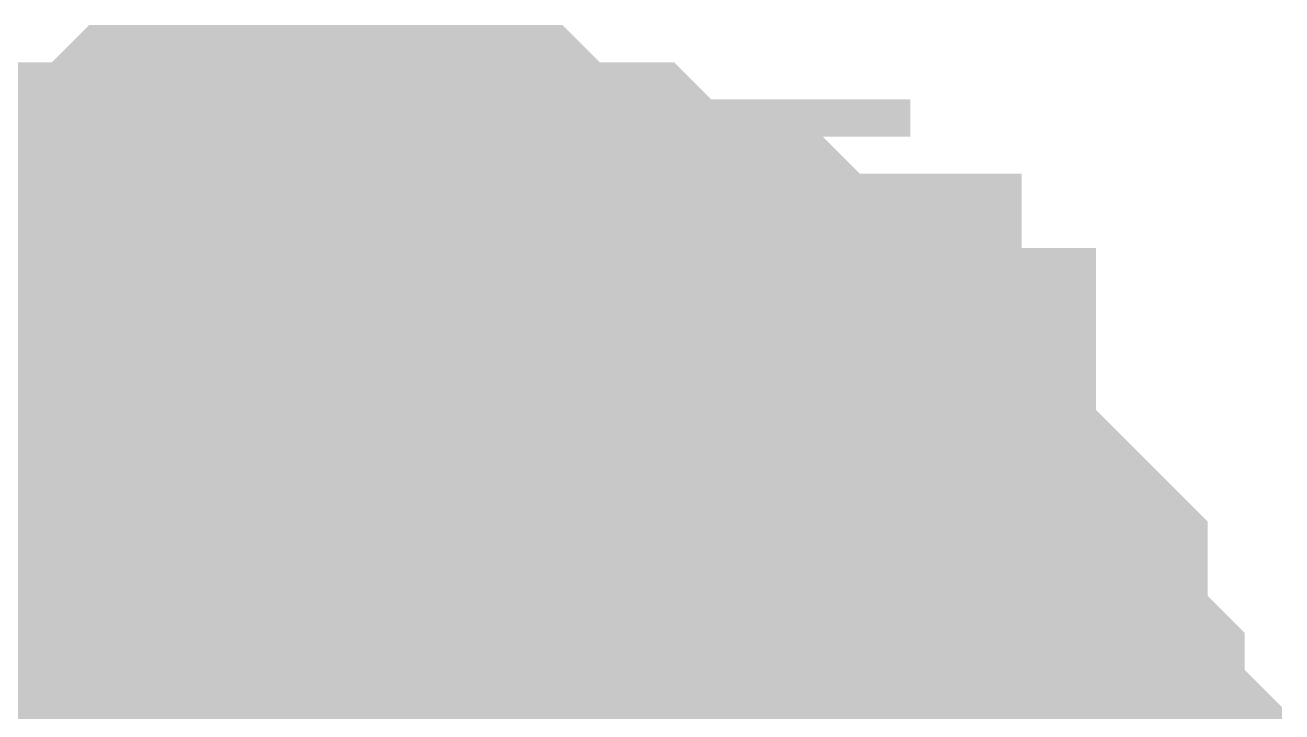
# Model space of a CAD drawing. Header units: inches. Extents: x 0 to 841, y 0 to 594.
# Drawn here: x 434.791 to 435.675, y 237.664 to 238.147 of the extents above; entities that cross this region are included whole.
import ezdxf

# ---------------------------------------------------------------- set-up
doc = ezdxf.new("R2010")
doc.units = ezdxf.units.IN
doc.layers.add('Sheet', color=255, linetype='Continuous')

msp = doc.modelspace()

# ---------------------------------------------------------------- linework, layer by layer
at = {"layer": 'Sheet'}
for points in [[(434.63687, 237.8404, 0.29972, 0.29972, 0), (434.663, 237.8404, 0.29972, 0.29972, 0), (434.663, 237.86653, 0.29972, 0.29972, 0), (434.68913, 237.89266, 0.29972, 0.29972, 0), (434.71526, 237.89266, 0.29972, 0.29972, 0), (434.74139, 237.91879, 0.29972, 0.29972, 0), (434.74139, 237.91879, 0.29972, 0.29972, 0), (434.76752, 237.94492, 0.29972, 0.29972, 0), (434.79365, 237.94492, 0.29972, 0.29972, 0), (434.81979, 237.94492, 0.29972, 0.29972, 0), (434.84592, 237.97105, 0.29972, 0.29972, 0), (434.87205, 237.97105, 0.29972, 0.29972, 0), (434.87205, 237.97105, 0.29972, 0.29972, 0), (434.89818, 237.99718, 0.29972, 0.29972, 0), (434.92431, 237.99718, 0.29972, 0.29972, 0), (434.95044, 237.99718, 0.29972, 0.29972, 0), (434.97657, 237.99718, 0.29972, 0.29972, 0), (435.0027, 237.99718, 0.29972, 0.29972, 0)], [(434.63687, 237.8404, 0.29972, 0.29972, 0), (434.663, 237.8404, 0.29972, 0.29972, 0), (434.663, 237.86653, 0.29972, 0.29972, 0), (434.68913, 237.89266, 0.29972, 0.29972, 0), (434.71526, 237.89266, 0.29972, 0.29972, 0), (434.74139, 237.91879, 0.29972, 0.29972, 0), (434.74139, 237.91879, 0.29972, 0.29972, 0), (434.76752, 237.94492, 0.29972, 0.29972, 0), (434.79365, 237.94492, 0.29972, 0.29972, 0), (434.81979, 237.94492, 0.29972, 0.29972, 0), (434.84592, 237.97105, 0.29972, 0.29972, 0), (434.87205, 237.97105, 0.29972, 0.29972, 0), (434.87205, 237.97105, 0.29972, 0.29972, 0), (434.89818, 237.99718, 0.29972, 0.29972, 0), (434.92431, 237.99718, 0.29972, 0.29972, 0), (434.95044, 237.99718, 0.29972, 0.29972, 0), (434.97657, 237.99718, 0.29972, 0.29972, 0), (435.0027, 237.99718, 0.29972, 0.29972, 0)], [(434.63687, 237.8404, 0.29972, 0.29972, 0), (434.663, 237.8404, 0.29972, 0.29972, 0), (434.663, 237.86653, 0.29972, 0.29972, 0), (434.68913, 237.89266, 0.29972, 0.29972, 0), (434.71526, 237.89266, 0.29972, 0.29972, 0), (434.74139, 237.91879, 0.29972, 0.29972, 0), (434.74139, 237.91879, 0.29972, 0.29972, 0), (434.76752, 237.94492, 0.29972, 0.29972, 0), (434.79365, 237.94492, 0.29972, 0.29972, 0), (434.81979, 237.94492, 0.29972, 0.29972, 0), (434.84592, 237.97105, 0.29972, 0.29972, 0), (434.87205, 237.97105, 0.29972, 0.29972, 0), (434.87205, 237.97105, 0.29972, 0.29972, 0), (434.89818, 237.99718, 0.29972, 0.29972, 0), (434.92431, 237.99718, 0.29972, 0.29972, 0), (434.95044, 237.99718, 0.29972, 0.29972, 0), (434.97657, 237.99718, 0.29972, 0.29972, 0), (435.0027, 237.99718, 0.29972, 0.29972, 0)], [(434.63687, 237.8404, 0.29972, 0.29972, 0), (434.663, 237.8404, 0.29972, 0.29972, 0), (434.663, 237.86653, 0.29972, 0.29972, 0), (434.68913, 237.89266, 0.29972, 0.29972, 0), (434.71526, 237.89266, 0.29972, 0.29972, 0), (434.74139, 237.91879, 0.29972, 0.29972, 0), (434.74139, 237.91879, 0.29972, 0.29972, 0), (434.76752, 237.94492, 0.29972, 0.29972, 0), (434.79365, 237.94492, 0.29972, 0.29972, 0), (434.81979, 237.94492, 0.29972, 0.29972, 0), (434.84592, 237.97105, 0.29972, 0.29972, 0), (434.87205, 237.97105, 0.29972, 0.29972, 0), (434.87205, 237.97105, 0.29972, 0.29972, 0), (434.89818, 237.99718, 0.29972, 0.29972, 0), (434.92431, 237.99718, 0.29972, 0.29972, 0), (434.95044, 237.99718, 0.29972, 0.29972, 0), (434.97657, 237.99718, 0.29972, 0.29972, 0), (435.0027, 237.99718, 0.29972, 0.29972, 0)], [(434.63687, 237.8404, 0.29972, 0.29972, 0), (434.663, 237.8404, 0.29972, 0.29972, 0), (434.663, 237.86653, 0.29972, 0.29972, 0), (434.68913, 237.89266, 0.29972, 0.29972, 0), (434.71526, 237.89266, 0.29972, 0.29972, 0), (434.74139, 237.91879, 0.29972, 0.29972, 0), (434.74139, 237.91879, 0.29972, 0.29972, 0), (434.76752, 237.94492, 0.29972, 0.29972, 0), (434.79365, 237.94492, 0.29972, 0.29972, 0), (434.81979, 237.94492, 0.29972, 0.29972, 0), (434.84592, 237.97105, 0.29972, 0.29972, 0), (434.87205, 237.97105, 0.29972, 0.29972, 0), (434.87205, 237.97105, 0.29972, 0.29972, 0), (434.89818, 237.99718, 0.29972, 0.29972, 0), (434.92431, 237.99718, 0.29972, 0.29972, 0), (434.95044, 237.99718, 0.29972, 0.29972, 0), (434.97657, 237.99718, 0.29972, 0.29972, 0), (435.0027, 237.99718, 0.29972, 0.29972, 0)], [(435.0027, 237.99718, 0.29972, 0.29972, 0), (435.0027, 237.99718, 0.29972, 0.29972, 0)], [(435.0027, 237.99718, 0.29972, 0.29972, 0), (435.02883, 237.99718, 0.29972, 0.29972, 0), (435.05496, 237.99718, 0.29972, 0.29972, 0), (435.0811, 237.99718, 0.29972, 0.29972, 0), (435.10723, 237.99718, 0.29972, 0.29972, 0), (435.13336, 237.97105, 0.29972, 0.29972, 0), (435.15949, 237.97105, 0.29972, 0.29972, 0), (435.18562, 237.97105, 0.29972, 0.29972, 0), (435.21175, 237.94492, 0.29972, 0.29972, 0), (435.23788, 237.94492, 0.29972, 0.29972, 0), (435.26401, 237.94492, 0.29972, 0.29972, 0), (435.26401, 237.91879, 0.29972, 0.29972, 0), (435.29014, 237.91879, 0.29972, 0.29972, 0), (435.31627, 237.89266, 0.29972, 0.29972, 0), (435.34241, 237.89266, 0.29972, 0.29972, 0), (435.34241, 237.86653, 0.29972, 0.29972, 0), (435.36854, 237.8404, 0.29972, 0.29972, 0), (435.39467, 237.8404, 0.29972, 0.29972, 0), (435.39467, 237.81427, 0.29972, 0.29972, 0), (435.4208, 237.78814, 0.29972, 0.29972, 0), (435.44693, 237.76201, 0.29972, 0.29972, 0), (435.44693, 237.76201, 0.29972, 0.29972, 0), (435.47306, 237.73588, 0.29972, 0.29972, 0), (435.47306, 237.70975, 0.29972, 0.29972, 0), (435.47306, 237.68362, 0.29972, 0.29972, 0), (435.49919, 237.65749, 0.29972, 0.29972, 0), (435.49919, 237.63136, 0.29972, 0.29972, 0), (435.49919, 237.63136, 0.29972, 0.29972, 0), (435.52532, 237.60523, 0.29972, 0.29972, 0), (435.52532, 237.5791, 0.29972, 0.29972, 0), (435.52532, 237.55297, 0.29972, 0.29972, 0), (435.52532, 237.52683, 0.29972, 0.29972, 0), (435.52532, 237.5007, 0.29972, 0.29972, 0)], [(435.0027, 237.99718, 0.29972, 0.29972, 0), (435.0027, 237.99718, 0.29972, 0.29972, 0)], [(435.0027, 237.99718, 0.29972, 0.29972, 0), (435.02883, 237.99718, 0.29972, 0.29972, 0), (435.05496, 237.99718, 0.29972, 0.29972, 0), (435.0811, 237.99718, 0.29972, 0.29972, 0), (435.10723, 237.99718, 0.29972, 0.29972, 0), (435.13336, 237.97105, 0.29972, 0.29972, 0), (435.15949, 237.97105, 0.29972, 0.29972, 0), (435.18562, 237.97105, 0.29972, 0.29972, 0), (435.21175, 237.94492, 0.29972, 0.29972, 0), (435.23788, 237.94492, 0.29972, 0.29972, 0), (435.26401, 237.94492, 0.29972, 0.29972, 0), (435.26401, 237.91879, 0.29972, 0.29972, 0), (435.29014, 237.91879, 0.29972, 0.29972, 0), (435.31627, 237.89266, 0.29972, 0.29972, 0), (435.34241, 237.89266, 0.29972, 0.29972, 0), (435.34241, 237.86653, 0.29972, 0.29972, 0), (435.36854, 237.8404, 0.29972, 0.29972, 0), (435.39467, 237.8404, 0.29972, 0.29972, 0), (435.39467, 237.81427, 0.29972, 0.29972, 0), (435.4208, 237.78814, 0.29972, 0.29972, 0), (435.44693, 237.76201, 0.29972, 0.29972, 0), (435.44693, 237.76201, 0.29972, 0.29972, 0), (435.47306, 237.73588, 0.29972, 0.29972, 0), (435.47306, 237.70975, 0.29972, 0.29972, 0), (435.47306, 237.68362, 0.29972, 0.29972, 0), (435.49919, 237.65749, 0.29972, 0.29972, 0), (435.49919, 237.63136, 0.29972, 0.29972, 0), (435.49919, 237.63136, 0.29972, 0.29972, 0), (435.52532, 237.60523, 0.29972, 0.29972, 0), (435.52532, 237.5791, 0.29972, 0.29972, 0), (435.52532, 237.55297, 0.29972, 0.29972, 0), (435.52532, 237.52683, 0.29972, 0.29972, 0), (435.52532, 237.5007, 0.29972, 0.29972, 0)], [(435.0027, 237.99718, 0.29972, 0.29972, 0), (435.0027, 237.99718, 0.29972, 0.29972, 0)], [(435.0027, 237.99718, 0.29972, 0.29972, 0), (435.02883, 237.99718, 0.29972, 0.29972, 0), (435.05496, 237.99718, 0.29972, 0.29972, 0), (435.0811, 237.99718, 0.29972, 0.29972, 0), (435.10723, 237.99718, 0.29972, 0.29972, 0), (435.13336, 237.97105, 0.29972, 0.29972, 0), (435.15949, 237.97105, 0.29972, 0.29972, 0), (435.18562, 237.97105, 0.29972, 0.29972, 0), (435.21175, 237.94492, 0.29972, 0.29972, 0), (435.23788, 237.94492, 0.29972, 0.29972, 0), (435.26401, 237.94492, 0.29972, 0.29972, 0), (435.26401, 237.91879, 0.29972, 0.29972, 0), (435.29014, 237.91879, 0.29972, 0.29972, 0), (435.31627, 237.89266, 0.29972, 0.29972, 0), (435.34241, 237.89266, 0.29972, 0.29972, 0), (435.34241, 237.86653, 0.29972, 0.29972, 0), (435.36854, 237.8404, 0.29972, 0.29972, 0), (435.39467, 237.8404, 0.29972, 0.29972, 0), (435.39467, 237.81427, 0.29972, 0.29972, 0), (435.4208, 237.78814, 0.29972, 0.29972, 0), (435.44693, 237.76201, 0.29972, 0.29972, 0), (435.44693, 237.76201, 0.29972, 0.29972, 0), (435.47306, 237.73588, 0.29972, 0.29972, 0), (435.47306, 237.70975, 0.29972, 0.29972, 0), (435.47306, 237.68362, 0.29972, 0.29972, 0), (435.49919, 237.65749, 0.29972, 0.29972, 0), (435.49919, 237.63136, 0.29972, 0.29972, 0), (435.49919, 237.63136, 0.29972, 0.29972, 0), (435.52532, 237.60523, 0.29972, 0.29972, 0), (435.52532, 237.5791, 0.29972, 0.29972, 0), (435.52532, 237.55297, 0.29972, 0.29972, 0), (435.52532, 237.52683, 0.29972, 0.29972, 0), (435.52532, 237.5007, 0.29972, 0.29972, 0)], [(435.0027, 237.99718, 0.29972, 0.29972, 0), (435.0027, 237.99718, 0.29972, 0.29972, 0)], [(435.0027, 237.99718, 0.29972, 0.29972, 0), (435.02883, 237.99718, 0.29972, 0.29972, 0), (435.05496, 237.99718, 0.29972, 0.29972, 0), (435.0811, 237.99718, 0.29972, 0.29972, 0), (435.10723, 237.99718, 0.29972, 0.29972, 0), (435.13336, 237.97105, 0.29972, 0.29972, 0), (435.15949, 237.97105, 0.29972, 0.29972, 0), (435.18562, 237.97105, 0.29972, 0.29972, 0), (435.21175, 237.94492, 0.29972, 0.29972, 0), (435.23788, 237.94492, 0.29972, 0.29972, 0), (435.26401, 237.94492, 0.29972, 0.29972, 0), (435.26401, 237.91879, 0.29972, 0.29972, 0), (435.29014, 237.91879, 0.29972, 0.29972, 0), (435.31627, 237.89266, 0.29972, 0.29972, 0), (435.34241, 237.89266, 0.29972, 0.29972, 0), (435.34241, 237.86653, 0.29972, 0.29972, 0), (435.36854, 237.8404, 0.29972, 0.29972, 0), (435.39467, 237.8404, 0.29972, 0.29972, 0), (435.39467, 237.81427, 0.29972, 0.29972, 0), (435.4208, 237.78814, 0.29972, 0.29972, 0), (435.44693, 237.76201, 0.29972, 0.29972, 0), (435.44693, 237.76201, 0.29972, 0.29972, 0), (435.47306, 237.73588, 0.29972, 0.29972, 0), (435.47306, 237.70975, 0.29972, 0.29972, 0), (435.47306, 237.68362, 0.29972, 0.29972, 0), (435.49919, 237.65749, 0.29972, 0.29972, 0), (435.49919, 237.63136, 0.29972, 0.29972, 0), (435.49919, 237.63136, 0.29972, 0.29972, 0), (435.52532, 237.60523, 0.29972, 0.29972, 0), (435.52532, 237.5791, 0.29972, 0.29972, 0), (435.52532, 237.55297, 0.29972, 0.29972, 0), (435.52532, 237.52683, 0.29972, 0.29972, 0), (435.52532, 237.5007, 0.29972, 0.29972, 0)], [(435.0027, 237.99718, 0.29972, 0.29972, 0), (435.0027, 237.99718, 0.29972, 0.29972, 0)], [(435.0027, 237.99718, 0.29972, 0.29972, 0), (435.02883, 237.99718, 0.29972, 0.29972, 0), (435.05496, 237.99718, 0.29972, 0.29972, 0), (435.0811, 237.99718, 0.29972, 0.29972, 0), (435.10723, 237.99718, 0.29972, 0.29972, 0), (435.13336, 237.97105, 0.29972, 0.29972, 0), (435.15949, 237.97105, 0.29972, 0.29972, 0), (435.18562, 237.97105, 0.29972, 0.29972, 0), (435.21175, 237.94492, 0.29972, 0.29972, 0), (435.23788, 237.94492, 0.29972, 0.29972, 0), (435.26401, 237.94492, 0.29972, 0.29972, 0), (435.26401, 237.91879, 0.29972, 0.29972, 0), (435.29014, 237.91879, 0.29972, 0.29972, 0), (435.31627, 237.89266, 0.29972, 0.29972, 0), (435.34241, 237.89266, 0.29972, 0.29972, 0), (435.34241, 237.86653, 0.29972, 0.29972, 0), (435.36854, 237.8404, 0.29972, 0.29972, 0), (435.39467, 237.8404, 0.29972, 0.29972, 0), (435.39467, 237.81427, 0.29972, 0.29972, 0), (435.4208, 237.78814, 0.29972, 0.29972, 0), (435.44693, 237.76201, 0.29972, 0.29972, 0), (435.44693, 237.76201, 0.29972, 0.29972, 0), (435.47306, 237.73588, 0.29972, 0.29972, 0), (435.47306, 237.70975, 0.29972, 0.29972, 0), (435.47306, 237.68362, 0.29972, 0.29972, 0), (435.49919, 237.65749, 0.29972, 0.29972, 0), (435.49919, 237.63136, 0.29972, 0.29972, 0), (435.49919, 237.63136, 0.29972, 0.29972, 0), (435.52532, 237.60523, 0.29972, 0.29972, 0), (435.52532, 237.5791, 0.29972, 0.29972, 0), (435.52532, 237.55297, 0.29972, 0.29972, 0), (435.52532, 237.52683, 0.29972, 0.29972, 0), (435.52532, 237.5007, 0.29972, 0.29972, 0)], [(434.74139, 237.91879, 0.09906, 0.09906, 0), (434.76752, 237.94492, 0.09906, 0.09906, 0), (434.79365, 237.94492, 0.09906, 0.09906, 0), (434.81979, 237.94492, 0.09906, 0.09906, 0), (434.84592, 237.97105, 0.09906, 0.09906, 0), (434.87205, 237.97105, 0.09906, 0.09906, 0), (434.87205, 237.97105, 0.09906, 0.09906, 0), (434.89818, 237.99718, 0.09906, 0.09906, 0), (434.92431, 237.99718, 0.09906, 0.09906, 0), (434.95044, 237.99718, 0.09906, 0.09906, 0), (434.97657, 237.99718, 0.09906, 0.09906, 0), (435.0027, 237.99718, 0.09906, 0.09906, 0)], [(434.74139, 237.91879, 0.09906, 0.09906, 0), (434.76752, 237.94492, 0.09906, 0.09906, 0), (434.79365, 237.94492, 0.09906, 0.09906, 0), (434.81979, 237.94492, 0.09906, 0.09906, 0), (434.84592, 237.97105, 0.09906, 0.09906, 0), (434.87205, 237.97105, 0.09906, 0.09906, 0), (434.87205, 237.97105, 0.09906, 0.09906, 0), (434.89818, 237.99718, 0.09906, 0.09906, 0), (434.92431, 237.99718, 0.09906, 0.09906, 0), (434.95044, 237.99718, 0.09906, 0.09906, 0), (434.97657, 237.99718, 0.09906, 0.09906, 0), (435.0027, 237.99718, 0.09906, 0.09906, 0)], [(434.74139, 237.91879, 0.09906, 0.09906, 0), (434.76752, 237.94492, 0.09906, 0.09906, 0), (434.79365, 237.94492, 0.09906, 0.09906, 0), (434.81979, 237.94492, 0.09906, 0.09906, 0), (434.84592, 237.97105, 0.09906, 0.09906, 0), (434.87205, 237.97105, 0.09906, 0.09906, 0), (434.87205, 237.97105, 0.09906, 0.09906, 0), (434.89818, 237.99718, 0.09906, 0.09906, 0), (434.92431, 237.99718, 0.09906, 0.09906, 0), (434.95044, 237.99718, 0.09906, 0.09906, 0), (434.97657, 237.99718, 0.09906, 0.09906, 0), (435.0027, 237.99718, 0.09906, 0.09906, 0)], [(434.74139, 237.91879, 0.09906, 0.09906, 0), (434.76752, 237.94492, 0.09906, 0.09906, 0), (434.79365, 237.94492, 0.09906, 0.09906, 0), (434.81979, 237.94492, 0.09906, 0.09906, 0), (434.84592, 237.97105, 0.09906, 0.09906, 0), (434.87205, 237.97105, 0.09906, 0.09906, 0), (434.87205, 237.97105, 0.09906, 0.09906, 0), (434.89818, 237.99718, 0.09906, 0.09906, 0), (434.92431, 237.99718, 0.09906, 0.09906, 0), (434.95044, 237.99718, 0.09906, 0.09906, 0), (434.97657, 237.99718, 0.09906, 0.09906, 0), (435.0027, 237.99718, 0.09906, 0.09906, 0)], [(434.74139, 237.91879, 0.09906, 0.09906, 0), (434.76752, 237.94492, 0.09906, 0.09906, 0), (434.79365, 237.94492, 0.09906, 0.09906, 0), (434.81979, 237.94492, 0.09906, 0.09906, 0), (434.84592, 237.97105, 0.09906, 0.09906, 0), (434.87205, 237.97105, 0.09906, 0.09906, 0), (434.87205, 237.97105, 0.09906, 0.09906, 0), (434.89818, 237.99718, 0.09906, 0.09906, 0), (434.92431, 237.99718, 0.09906, 0.09906, 0), (434.95044, 237.99718, 0.09906, 0.09906, 0), (434.97657, 237.99718, 0.09906, 0.09906, 0), (435.0027, 237.99718, 0.09906, 0.09906, 0)], [(435.0027, 237.99718, 0.09906, 0.09906, 0), (435.0027, 237.99718, 0.09906, 0.09906, 0)], [(435.0027, 237.99718, 0.09906, 0.09906, 0), (435.02883, 237.99718, 0.09906, 0.09906, 0), (435.05496, 237.99718, 0.09906, 0.09906, 0), (435.0811, 237.99718, 0.09906, 0.09906, 0), (435.10723, 237.99718, 0.09906, 0.09906, 0), (435.13336, 237.97105, 0.09906, 0.09906, 0), (435.15949, 237.97105, 0.09906, 0.09906, 0), (435.18562, 237.97105, 0.09906, 0.09906, 0), (435.21175, 237.94492, 0.09906, 0.09906, 0), (435.23788, 237.94492, 0.09906, 0.09906, 0), (435.26401, 237.94492, 0.09906, 0.09906, 0), (435.26401, 237.91879, 0.09906, 0.09906, 0), (435.29014, 237.91879, 0.09906, 0.09906, 0), (435.31627, 237.89266, 0.09906, 0.09906, 0), (435.34241, 237.89266, 0.09906, 0.09906, 0), (435.34241, 237.86653, 0.09906, 0.09906, 0), (435.36854, 237.8404, 0.09906, 0.09906, 0), (435.39467, 237.8404, 0.09906, 0.09906, 0), (435.39467, 237.81427, 0.09906, 0.09906, 0), (435.4208, 237.78814, 0.09906, 0.09906, 0), (435.44693, 237.76201, 0.09906, 0.09906, 0), (435.44693, 237.76201, 0.09906, 0.09906, 0), (435.47306, 237.73588, 0.09906, 0.09906, 0), (435.47306, 237.70975, 0.09906, 0.09906, 0), (435.47306, 237.68362, 0.09906, 0.09906, 0), (435.49919, 237.65749, 0.09906, 0.09906, 0), (435.49919, 237.63136, 0.09906, 0.09906, 0), (435.49919, 237.63136, 0.09906, 0.09906, 0), (435.52532, 237.60523, 0.09906, 0.09906, 0)], [(435.0027, 237.99718, 0.09906, 0.09906, 0), (435.0027, 237.99718, 0.09906, 0.09906, 0)], [(435.0027, 237.99718, 0.09906, 0.09906, 0), (435.02883, 237.99718, 0.09906, 0.09906, 0), (435.05496, 237.99718, 0.09906, 0.09906, 0), (435.0811, 237.99718, 0.09906, 0.09906, 0), (435.10723, 237.99718, 0.09906, 0.09906, 0), (435.13336, 237.97105, 0.09906, 0.09906, 0), (435.15949, 237.97105, 0.09906, 0.09906, 0), (435.18562, 237.97105, 0.09906, 0.09906, 0), (435.21175, 237.94492, 0.09906, 0.09906, 0), (435.23788, 237.94492, 0.09906, 0.09906, 0), (435.26401, 237.94492, 0.09906, 0.09906, 0), (435.26401, 237.91879, 0.09906, 0.09906, 0), (435.29014, 237.91879, 0.09906, 0.09906, 0), (435.31627, 237.89266, 0.09906, 0.09906, 0), (435.34241, 237.89266, 0.09906, 0.09906, 0), (435.34241, 237.86653, 0.09906, 0.09906, 0), (435.36854, 237.8404, 0.09906, 0.09906, 0), (435.39467, 237.8404, 0.09906, 0.09906, 0), (435.39467, 237.81427, 0.09906, 0.09906, 0), (435.4208, 237.78814, 0.09906, 0.09906, 0), (435.44693, 237.76201, 0.09906, 0.09906, 0), (435.44693, 237.76201, 0.09906, 0.09906, 0), (435.47306, 237.73588, 0.09906, 0.09906, 0), (435.47306, 237.70975, 0.09906, 0.09906, 0), (435.47306, 237.68362, 0.09906, 0.09906, 0), (435.49919, 237.65749, 0.09906, 0.09906, 0), (435.49919, 237.63136, 0.09906, 0.09906, 0), (435.49919, 237.63136, 0.09906, 0.09906, 0), (435.52532, 237.60523, 0.09906, 0.09906, 0)], [(435.0027, 237.99718, 0.09906, 0.09906, 0), (435.0027, 237.99718, 0.09906, 0.09906, 0)], [(435.0027, 237.99718, 0.09906, 0.09906, 0), (435.02883, 237.99718, 0.09906, 0.09906, 0), (435.05496, 237.99718, 0.09906, 0.09906, 0), (435.0811, 237.99718, 0.09906, 0.09906, 0), (435.10723, 237.99718, 0.09906, 0.09906, 0), (435.13336, 237.97105, 0.09906, 0.09906, 0), (435.15949, 237.97105, 0.09906, 0.09906, 0), (435.18562, 237.97105, 0.09906, 0.09906, 0), (435.21175, 237.94492, 0.09906, 0.09906, 0), (435.23788, 237.94492, 0.09906, 0.09906, 0), (435.26401, 237.94492, 0.09906, 0.09906, 0), (435.26401, 237.91879, 0.09906, 0.09906, 0), (435.29014, 237.91879, 0.09906, 0.09906, 0), (435.31627, 237.89266, 0.09906, 0.09906, 0), (435.34241, 237.89266, 0.09906, 0.09906, 0), (435.34241, 237.86653, 0.09906, 0.09906, 0), (435.36854, 237.8404, 0.09906, 0.09906, 0), (435.39467, 237.8404, 0.09906, 0.09906, 0), (435.39467, 237.81427, 0.09906, 0.09906, 0), (435.4208, 237.78814, 0.09906, 0.09906, 0), (435.44693, 237.76201, 0.09906, 0.09906, 0), (435.44693, 237.76201, 0.09906, 0.09906, 0), (435.47306, 237.73588, 0.09906, 0.09906, 0), (435.47306, 237.70975, 0.09906, 0.09906, 0), (435.47306, 237.68362, 0.09906, 0.09906, 0), (435.49919, 237.65749, 0.09906, 0.09906, 0), (435.49919, 237.63136, 0.09906, 0.09906, 0), (435.49919, 237.63136, 0.09906, 0.09906, 0), (435.52532, 237.60523, 0.09906, 0.09906, 0)], [(435.0027, 237.99718, 0.09906, 0.09906, 0), (435.0027, 237.99718, 0.09906, 0.09906, 0)], [(435.0027, 237.99718, 0.09906, 0.09906, 0), (435.02883, 237.99718, 0.09906, 0.09906, 0), (435.05496, 237.99718, 0.09906, 0.09906, 0), (435.0811, 237.99718, 0.09906, 0.09906, 0), (435.10723, 237.99718, 0.09906, 0.09906, 0), (435.13336, 237.97105, 0.09906, 0.09906, 0), (435.15949, 237.97105, 0.09906, 0.09906, 0), (435.18562, 237.97105, 0.09906, 0.09906, 0), (435.21175, 237.94492, 0.09906, 0.09906, 0), (435.23788, 237.94492, 0.09906, 0.09906, 0), (435.26401, 237.94492, 0.09906, 0.09906, 0), (435.26401, 237.91879, 0.09906, 0.09906, 0), (435.29014, 237.91879, 0.09906, 0.09906, 0), (435.31627, 237.89266, 0.09906, 0.09906, 0), (435.34241, 237.89266, 0.09906, 0.09906, 0), (435.34241, 237.86653, 0.09906, 0.09906, 0), (435.36854, 237.8404, 0.09906, 0.09906, 0), (435.39467, 237.8404, 0.09906, 0.09906, 0), (435.39467, 237.81427, 0.09906, 0.09906, 0), (435.4208, 237.78814, 0.09906, 0.09906, 0), (435.44693, 237.76201, 0.09906, 0.09906, 0), (435.44693, 237.76201, 0.09906, 0.09906, 0), (435.47306, 237.73588, 0.09906, 0.09906, 0), (435.47306, 237.70975, 0.09906, 0.09906, 0), (435.47306, 237.68362, 0.09906, 0.09906, 0), (435.49919, 237.65749, 0.09906, 0.09906, 0), (435.49919, 237.63136, 0.09906, 0.09906, 0), (435.49919, 237.63136, 0.09906, 0.09906, 0), (435.52532, 237.60523, 0.09906, 0.09906, 0)], [(435.0027, 237.99718, 0.09906, 0.09906, 0), (435.0027, 237.99718, 0.09906, 0.09906, 0)], [(435.0027, 237.99718, 0.09906, 0.09906, 0), (435.02883, 237.99718, 0.09906, 0.09906, 0), (435.05496, 237.99718, 0.09906, 0.09906, 0), (435.0811, 237.99718, 0.09906, 0.09906, 0), (435.10723, 237.99718, 0.09906, 0.09906, 0), (435.13336, 237.97105, 0.09906, 0.09906, 0), (435.15949, 237.97105, 0.09906, 0.09906, 0), (435.18562, 237.97105, 0.09906, 0.09906, 0), (435.21175, 237.94492, 0.09906, 0.09906, 0), (435.23788, 237.94492, 0.09906, 0.09906, 0), (435.26401, 237.94492, 0.09906, 0.09906, 0), (435.26401, 237.91879, 0.09906, 0.09906, 0), (435.29014, 237.91879, 0.09906, 0.09906, 0), (435.31627, 237.89266, 0.09906, 0.09906, 0), (435.34241, 237.89266, 0.09906, 0.09906, 0), (435.34241, 237.86653, 0.09906, 0.09906, 0), (435.36854, 237.8404, 0.09906, 0.09906, 0), (435.39467, 237.8404, 0.09906, 0.09906, 0), (435.39467, 237.81427, 0.09906, 0.09906, 0), (435.4208, 237.78814, 0.09906, 0.09906, 0), (435.44693, 237.76201, 0.09906, 0.09906, 0), (435.44693, 237.76201, 0.09906, 0.09906, 0), (435.47306, 237.73588, 0.09906, 0.09906, 0), (435.47306, 237.70975, 0.09906, 0.09906, 0), (435.47306, 237.68362, 0.09906, 0.09906, 0), (435.49919, 237.65749, 0.09906, 0.09906, 0), (435.49919, 237.63136, 0.09906, 0.09906, 0), (435.49919, 237.63136, 0.09906, 0.09906, 0), (435.52532, 237.60523, 0.09906, 0.09906, 0)]]:
    msp.add_lwpolyline(points, format="xyseb", dxfattribs=at)
msp.add_lwpolyline([(434.74601, 237.50001, 0.508, 0.508, 1), (435.25401, 237.50001, 0.508, 0.508, 1)], format="xyseb", close=True, dxfattribs=at)

doc.saveas('drawing.dxf')
